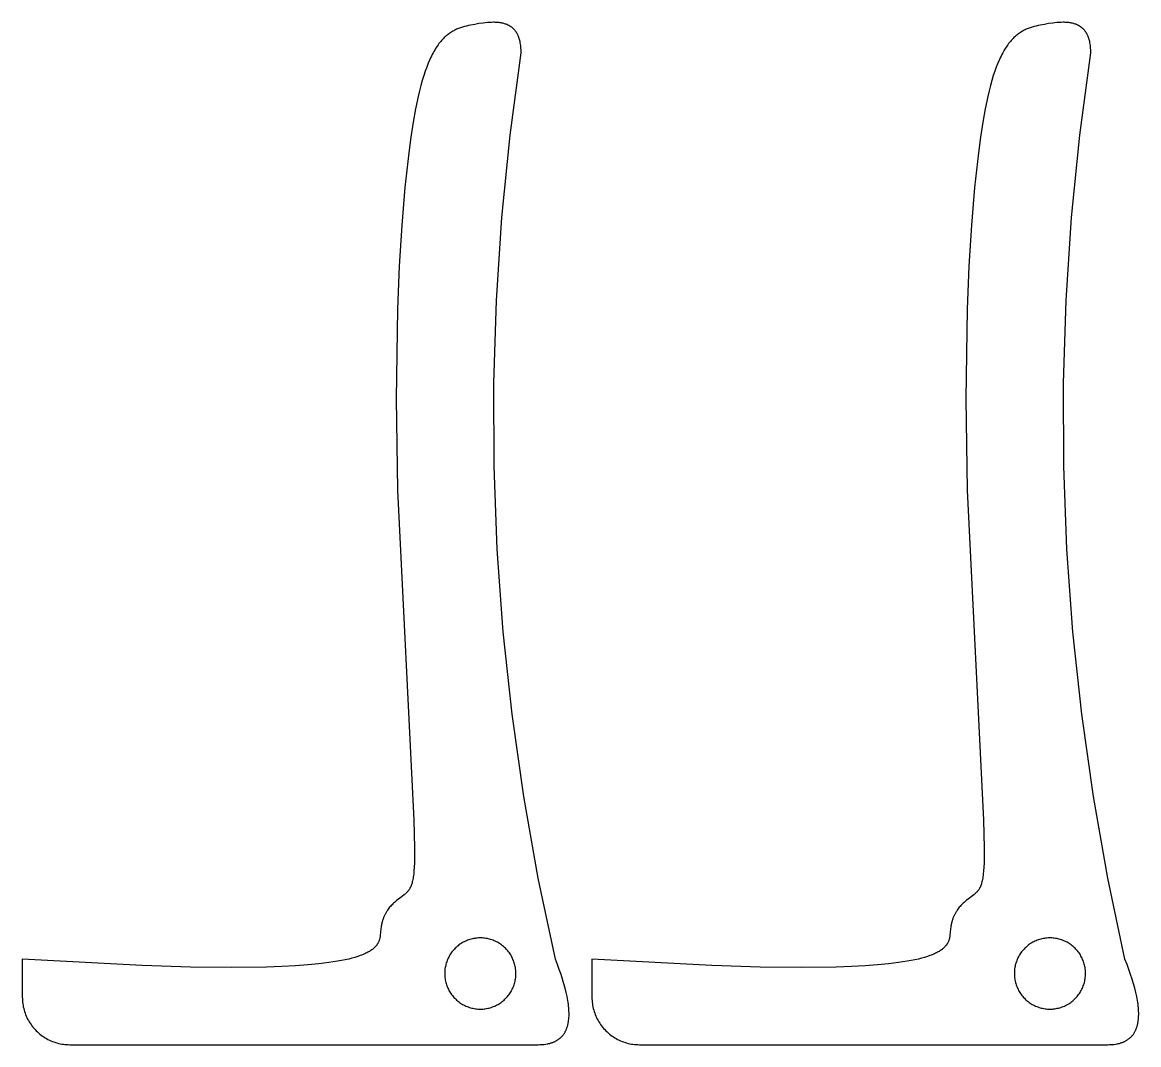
# Model space of a CAD drawing. Header units: millimetres. Extents: x -103 to 223, y -22 to 242.
# Drawn here: x 73.94 to 120.97, y 183.68 to 226.76 of the extents above; entities that cross this region are included whole.
import ezdxf

# ---------------------------------------------------------------- set-up
doc = ezdxf.new("R2010")
doc.units = ezdxf.units.MM
doc.layers.add('Capa 01', color=1, linetype='Continuous', true_color=0xff0000)

msp = doc.modelspace()

# ---------------------------------------------------------------- linework, layer by layer
at = {"layer": 'Capa 01'}
for p, q in [((93.18, 226.708), (93.004, 226.679)), ((93.357, 226.733), (93.18, 226.708)), ((93.444, 226.744), (93.357, 226.733)), ((93.532, 226.752), (93.444, 226.744)), ((93.618, 226.759), (93.532, 226.752)), ((93.704, 226.763), (93.618, 226.759)), ((93.789, 226.764), (93.704, 226.763)), ((93.83, 226.764), (93.789, 226.764)), ((93.872, 226.763), (93.83, 226.764)), ((93.913, 226.761), (93.872, 226.763)), ((93.953, 226.758), (93.913, 226.761)), ((93.994, 226.755), (93.953, 226.758)), ((94.033, 226.75), (93.994, 226.755)), ((94.072, 226.745), (94.033, 226.75)), ((94.111, 226.739), (94.072, 226.745)), ((94.149, 226.732), (94.111, 226.739)), ((94.187, 226.723), (94.149, 226.732)), ((94.224, 226.714), (94.187, 226.723)), ((94.26, 226.704), (94.224, 226.714)), ((117.18, 226.708), (117.004, 226.679)), ((117.357, 226.733), (117.18, 226.708)), ((117.444, 226.744), (117.357, 226.733)), ((117.532, 226.752), (117.444, 226.744)), ((117.618, 226.759), (117.532, 226.752)), ((117.704, 226.763), (117.618, 226.759)), ((117.789, 226.764), (117.704, 226.763)), ((117.83, 226.764), (117.789, 226.764)), ((117.872, 226.763), (117.83, 226.764)), ((117.913, 226.761), (117.872, 226.763)), ((117.953, 226.758), (117.913, 226.761)), ((117.994, 226.755), (117.953, 226.758)), ((118.033, 226.75), (117.994, 226.755)), ((118.072, 226.745), (118.033, 226.75)), ((118.111, 226.739), (118.072, 226.745)), ((118.149, 226.732), (118.111, 226.739)), ((118.187, 226.723), (118.149, 226.732)), ((118.224, 226.714), (118.187, 226.723)), ((118.26, 226.704), (118.224, 226.714)), ((91.875, 226.253), (91.836, 226.222)), ((91.914, 226.282), (91.875, 226.253)), ((91.954, 226.31), (91.914, 226.282)), ((91.993, 226.337), (91.954, 226.31)), ((92.033, 226.362), (91.993, 226.337)), ((92.074, 226.386), (92.033, 226.362)), ((92.114, 226.408), (92.074, 226.386)), ((92.155, 226.43), (92.114, 226.408)), ((92.196, 226.45), (92.155, 226.43)), ((92.237, 226.469), (92.196, 226.45)), ((92.278, 226.487), (92.237, 226.469)), ((92.319, 226.504), (92.278, 226.487)), ((92.361, 226.52), (92.319, 226.504)), ((92.403, 226.535), (92.361, 226.52)), ((92.444, 226.549), (92.403, 226.535)), ((92.487, 226.562), (92.444, 226.549)), ((92.571, 226.587), (92.487, 226.562)), ((92.657, 226.609), (92.571, 226.587)), ((92.743, 226.628), (92.657, 226.609)), ((92.829, 226.646), (92.743, 226.628)), ((93.004, 226.679), (92.829, 226.646)), ((94.296, 226.692), (94.26, 226.704)), ((94.314, 226.686), (94.296, 226.692)), ((94.331, 226.68), (94.314, 226.686)), ((94.349, 226.673), (94.331, 226.68)), ((94.366, 226.666), (94.349, 226.673)), ((94.383, 226.659), (94.366, 226.666)), ((94.4, 226.651), (94.383, 226.659)), ((94.416, 226.643), (94.4, 226.651)), ((94.433, 226.635), (94.416, 226.643)), ((94.449, 226.626), (94.433, 226.635)), ((94.465, 226.617), (94.449, 226.626)), ((94.481, 226.608), (94.465, 226.617)), ((94.496, 226.598), (94.481, 226.608)), ((94.512, 226.588), (94.496, 226.598)), ((94.527, 226.578), (94.512, 226.588)), ((94.542, 226.568), (94.527, 226.578)), ((94.557, 226.557), (94.542, 226.568)), ((94.571, 226.545), (94.557, 226.557)), ((94.586, 226.534), (94.571, 226.545)), ((94.6, 226.522), (94.586, 226.534)), ((94.614, 226.509), (94.6, 226.522)), ((94.627, 226.497), (94.614, 226.509)), ((94.641, 226.483), (94.627, 226.497)), ((94.654, 226.47), (94.641, 226.483)), ((94.667, 226.456), (94.654, 226.47)), ((94.68, 226.442), (94.667, 226.456)), ((94.692, 226.427), (94.68, 226.442)), ((94.704, 226.412), (94.692, 226.427)), ((94.716, 226.397), (94.704, 226.412)), ((94.728, 226.381), (94.716, 226.397)), ((94.74, 226.365), (94.728, 226.381)), ((94.751, 226.348), (94.74, 226.365)), ((94.762, 226.331), (94.751, 226.348)), ((94.773, 226.314), (94.762, 226.331)), ((94.783, 226.296), (94.773, 226.314)), ((94.793, 226.277), (94.783, 226.296)), ((94.803, 226.259), (94.793, 226.277)), ((94.813, 226.24), (94.803, 226.259)), ((94.822, 226.22), (94.813, 226.24)), ((115.875, 226.253), (115.836, 226.222)), ((115.914, 226.282), (115.875, 226.253)), ((115.954, 226.31), (115.914, 226.282)), ((115.993, 226.337), (115.954, 226.31)), ((116.033, 226.362), (115.993, 226.337)), ((116.074, 226.386), (116.033, 226.362)), ((116.114, 226.408), (116.074, 226.386)), ((116.155, 226.43), (116.114, 226.408)), ((116.196, 226.45), (116.155, 226.43)), ((116.237, 226.469), (116.196, 226.45)), ((116.278, 226.487), (116.237, 226.469)), ((116.319, 226.504), (116.278, 226.487)), ((116.361, 226.52), (116.319, 226.504)), ((116.403, 226.535), (116.361, 226.52)), ((116.444, 226.549), (116.403, 226.535)), ((116.487, 226.562), (116.444, 226.549)), ((116.571, 226.587), (116.487, 226.562)), ((116.657, 226.609), (116.571, 226.587)), ((116.743, 226.628), (116.657, 226.609)), ((116.829, 226.646), (116.743, 226.628)), ((117.004, 226.679), (116.829, 226.646)), ((118.296, 226.692), (118.26, 226.704)), ((118.314, 226.686), (118.296, 226.692)), ((118.331, 226.68), (118.314, 226.686)), ((118.349, 226.673), (118.331, 226.68)), ((118.366, 226.666), (118.349, 226.673)), ((118.383, 226.659), (118.366, 226.666)), ((118.4, 226.651), (118.383, 226.659)), ((118.416, 226.643), (118.4, 226.651)), ((118.433, 226.635), (118.416, 226.643)), ((118.449, 226.626), (118.433, 226.635)), ((118.465, 226.617), (118.449, 226.626)), ((118.481, 226.608), (118.465, 226.617)), ((118.496, 226.598), (118.481, 226.608)), ((118.512, 226.588), (118.496, 226.598)), ((118.527, 226.578), (118.512, 226.588)), ((118.542, 226.568), (118.527, 226.578)), ((118.557, 226.557), (118.542, 226.568)), ((118.571, 226.545), (118.557, 226.557)), ((118.586, 226.534), (118.571, 226.545)), ((118.6, 226.522), (118.586, 226.534)), ((118.614, 226.509), (118.6, 226.522)), ((118.627, 226.497), (118.614, 226.509)), ((118.641, 226.483), (118.627, 226.497)), ((118.654, 226.47), (118.641, 226.483)), ((118.667, 226.456), (118.654, 226.47)), ((118.68, 226.442), (118.667, 226.456)), ((118.692, 226.427), (118.68, 226.442)), ((118.704, 226.412), (118.692, 226.427)), ((118.716, 226.397), (118.704, 226.412)), ((118.728, 226.381), (118.716, 226.397)), ((118.74, 226.365), (118.728, 226.381)), ((118.751, 226.348), (118.74, 226.365)), ((118.762, 226.331), (118.751, 226.348)), ((118.773, 226.314), (118.762, 226.331)), ((118.783, 226.296), (118.773, 226.314)), ((118.793, 226.277), (118.783, 226.296)), ((118.803, 226.259), (118.793, 226.277)), ((118.813, 226.24), (118.803, 226.259)), ((118.822, 226.22), (118.813, 226.24)), ((91.422, 225.765), (91.385, 225.711)), ((91.458, 225.816), (91.422, 225.765)), ((91.494, 225.865), (91.458, 225.816)), ((91.531, 225.912), (91.494, 225.865)), ((91.568, 225.958), (91.531, 225.912)), ((91.606, 226.001), (91.568, 225.958)), ((91.644, 226.042), (91.606, 226.001)), ((91.681, 226.082), (91.644, 226.042)), ((91.72, 226.119), (91.681, 226.082)), ((91.758, 226.155), (91.72, 226.119)), ((91.797, 226.189), (91.758, 226.155)), ((91.836, 226.222), (91.797, 226.189)), ((94.831, 226.2), (94.822, 226.22)), ((94.84, 226.179), (94.831, 226.2)), ((94.848, 226.158), (94.84, 226.179)), ((94.857, 226.137), (94.848, 226.158)), ((94.864, 226.115), (94.857, 226.137)), ((94.872, 226.093), (94.864, 226.115)), ((94.879, 226.07), (94.872, 226.093)), ((94.886, 226.047), (94.879, 226.07)), ((94.899, 225.999), (94.886, 226.047)), ((94.911, 225.949), (94.899, 225.999)), ((94.921, 225.897), (94.911, 225.949)), ((94.931, 225.843), (94.921, 225.897)), ((94.938, 225.788), (94.931, 225.843)), ((94.945, 225.73), (94.938, 225.788)), ((115.422, 225.765), (115.385, 225.711)), ((115.458, 225.816), (115.422, 225.765)), ((115.494, 225.865), (115.458, 225.816)), ((115.531, 225.912), (115.494, 225.865)), ((115.568, 225.958), (115.531, 225.912)), ((115.606, 226.001), (115.568, 225.958)), ((115.644, 226.042), (115.606, 226.001)), ((115.681, 226.082), (115.644, 226.042)), ((115.72, 226.119), (115.681, 226.082)), ((115.758, 226.155), (115.72, 226.119)), ((115.797, 226.189), (115.758, 226.155)), ((115.836, 226.222), (115.797, 226.189)), ((118.831, 226.2), (118.822, 226.22)), ((118.84, 226.179), (118.831, 226.2)), ((118.848, 226.158), (118.84, 226.179)), ((118.857, 226.137), (118.848, 226.158)), ((118.864, 226.115), (118.857, 226.137)), ((118.872, 226.093), (118.864, 226.115)), ((118.879, 226.07), (118.872, 226.093)), ((118.886, 226.047), (118.879, 226.07)), ((118.899, 225.999), (118.886, 226.047)), ((118.911, 225.949), (118.899, 225.999)), ((118.921, 225.897), (118.911, 225.949)), ((118.931, 225.843), (118.921, 225.897)), ((118.938, 225.788), (118.931, 225.843)), ((118.945, 225.73), (118.938, 225.788)), ((91.175, 225.341), (91.141, 225.271)), ((91.21, 225.409), (91.175, 225.341)), ((91.244, 225.474), (91.21, 225.409)), ((91.279, 225.537), (91.244, 225.474)), ((91.314, 225.597), (91.279, 225.537)), ((91.35, 225.655), (91.314, 225.597)), ((91.385, 225.711), (91.35, 225.655)), ((94.491, 222.013), (94.956, 225.477)), ((94.95, 225.67), (94.945, 225.73)), ((94.954, 225.608), (94.95, 225.67)), ((94.956, 225.543), (94.954, 225.608)), ((94.956, 225.477), (94.956, 225.543)), ((115.175, 225.341), (115.141, 225.271)), ((115.21, 225.409), (115.175, 225.341)), ((115.244, 225.474), (115.21, 225.409)), ((115.279, 225.537), (115.244, 225.474)), ((115.314, 225.597), (115.279, 225.537)), ((115.35, 225.655), (115.314, 225.597)), ((115.385, 225.711), (115.35, 225.655)), ((118.491, 222.013), (118.956, 225.477)), ((118.95, 225.67), (118.945, 225.73)), ((118.954, 225.608), (118.95, 225.67)), ((118.956, 225.543), (118.954, 225.608)), ((118.956, 225.477), (118.956, 225.543)), ((90.976, 224.881), (90.912, 224.705)), ((91.041, 225.045), (90.976, 224.881)), ((91.108, 225.199), (91.041, 225.045)), ((91.141, 225.271), (91.108, 225.199)), ((114.976, 224.881), (114.912, 224.705)), ((115.041, 225.045), (114.976, 224.881)), ((115.108, 225.199), (115.041, 225.045)), ((115.141, 225.271), (115.108, 225.199)), ((90.85, 224.517), (90.789, 224.318)), ((90.912, 224.705), (90.85, 224.517)), ((114.85, 224.517), (114.789, 224.318)), ((114.912, 224.705), (114.85, 224.517)), ((90.73, 224.105), (90.672, 223.88)), ((90.789, 224.318), (90.73, 224.105)), ((114.73, 224.105), (114.672, 223.88)), ((114.789, 224.318), (114.73, 224.105)), ((90.615, 223.641), (90.506, 223.122)), ((90.672, 223.88), (90.615, 223.641)), ((114.615, 223.641), (114.506, 223.122)), ((114.672, 223.88), (114.615, 223.641)), ((90.506, 223.122), (90.404, 222.551)), ((114.506, 223.122), (114.404, 222.551)), ((90.404, 222.551), (90.308, 221.931)), ((114.404, 222.551), (114.308, 221.931)), ((94.144, 218.535), (94.491, 222.013)), ((118.144, 218.535), (118.491, 222.013)), ((90.308, 221.931), (90.219, 221.265)), ((114.308, 221.931), (114.219, 221.265)), ((90.219, 221.265), (90.06, 219.809)), ((114.219, 221.265), (114.06, 219.809)), ((90.06, 219.809), (89.928, 218.209)), ((114.06, 219.809), (113.928, 218.209)), ((93.916, 215.047), (94.144, 218.535)), ((117.916, 215.047), (118.144, 218.535)), ((89.928, 218.209), (89.823, 216.492)), ((113.928, 218.209), (113.823, 216.492)), ((89.823, 216.492), (89.748, 214.682)), ((113.823, 216.492), (113.748, 214.682)), ((93.808, 211.553), (93.916, 215.047)), ((117.808, 211.553), (117.916, 215.047)), ((89.748, 214.682), (89.686, 210.894)), ((113.748, 214.682), (113.686, 210.894)), ((93.82, 208.058), (93.808, 211.553)), ((117.82, 208.058), (117.808, 211.553)), ((89.686, 210.894), (89.742, 207.048)), ((113.686, 210.894), (113.742, 207.048)), ((93.952, 204.565), (93.82, 208.058)), ((117.952, 204.565), (117.82, 208.058)), ((89.742, 207.048), (90.43, 193.147)), ((113.742, 207.048), (114.43, 193.147)), ((94.203, 201.079), (93.952, 204.565)), ((118.203, 201.079), (117.952, 204.565)), ((94.574, 197.604), (94.203, 201.079)), ((118.574, 197.604), (118.203, 201.079)), ((95.064, 194.143), (94.574, 197.604)), ((119.064, 194.143), (118.574, 197.604)), ((95.672, 190.701), (95.064, 194.143)), ((119.672, 190.701), (119.064, 194.143)), ((90.43, 193.147), (90.463, 191.968)), ((114.43, 193.147), (114.463, 191.968)), ((90.463, 191.968), (90.463, 191.526)), ((114.463, 191.968), (114.463, 191.526)), ((90.463, 191.526), (90.458, 191.336)), ((114.463, 191.526), (114.458, 191.336)), ((90.441, 191.01), (90.428, 190.871)), ((90.451, 191.164), (90.441, 191.01)), ((90.458, 191.336), (90.451, 191.164)), ((114.441, 191.01), (114.428, 190.871)), ((114.451, 191.164), (114.441, 191.01)), ((114.458, 191.336), (114.451, 191.164)), ((90.359, 190.492), (90.346, 190.449)), ((90.371, 190.537), (90.359, 190.492)), ((90.382, 190.585), (90.371, 190.537)), ((90.393, 190.636), (90.382, 190.585)), ((90.403, 190.69), (90.393, 190.636)), ((90.412, 190.747), (90.403, 190.69)), ((90.42, 190.807), (90.412, 190.747)), ((90.428, 190.871), (90.42, 190.807)), ((96.398, 187.282), (95.672, 190.701)), ((114.359, 190.492), (114.346, 190.449)), ((114.371, 190.537), (114.359, 190.492)), ((114.382, 190.585), (114.371, 190.537)), ((114.393, 190.636), (114.382, 190.585)), ((114.403, 190.69), (114.393, 190.636)), ((114.412, 190.747), (114.403, 190.69)), ((114.42, 190.807), (114.412, 190.747)), ((114.428, 190.871), (114.42, 190.807)), ((120.398, 187.282), (119.672, 190.701)), ((90.081, 190.04), (90.056, 190.018)), ((90.106, 190.062), (90.081, 190.04)), ((90.129, 190.085), (90.106, 190.062)), ((90.152, 190.108), (90.129, 190.085)), ((90.163, 190.12), (90.152, 190.108)), ((90.174, 190.132), (90.163, 190.12)), ((90.184, 190.144), (90.174, 190.132)), ((90.195, 190.157), (90.184, 190.144)), ((90.205, 190.17), (90.195, 190.157)), ((90.215, 190.183), (90.205, 190.17)), ((90.225, 190.197), (90.215, 190.183)), ((90.234, 190.21), (90.225, 190.197)), ((90.244, 190.225), (90.234, 190.21)), ((90.253, 190.239), (90.244, 190.225)), ((90.262, 190.254), (90.253, 190.239)), ((90.27, 190.27), (90.262, 190.254)), ((90.279, 190.285), (90.27, 190.27)), ((90.287, 190.301), (90.279, 190.285)), ((90.295, 190.318), (90.287, 190.301)), ((90.303, 190.335), (90.295, 190.318)), ((90.311, 190.353), (90.303, 190.335)), ((90.318, 190.371), (90.311, 190.353)), ((90.326, 190.39), (90.318, 190.371)), ((90.333, 190.409), (90.326, 190.39)), ((90.34, 190.429), (90.333, 190.409)), ((90.346, 190.449), (90.34, 190.429)), ((114.081, 190.04), (114.056, 190.018)), ((114.106, 190.062), (114.081, 190.04)), ((114.129, 190.085), (114.106, 190.062)), ((114.152, 190.108), (114.129, 190.085)), ((114.163, 190.12), (114.152, 190.108)), ((114.174, 190.132), (114.163, 190.12)), ((114.184, 190.144), (114.174, 190.132)), ((114.195, 190.157), (114.184, 190.144)), ((114.205, 190.17), (114.195, 190.157)), ((114.215, 190.183), (114.205, 190.17)), ((114.225, 190.197), (114.215, 190.183)), ((114.234, 190.21), (114.225, 190.197)), ((114.244, 190.225), (114.234, 190.21)), ((114.253, 190.239), (114.244, 190.225)), ((114.262, 190.254), (114.253, 190.239)), ((114.27, 190.27), (114.262, 190.254)), ((114.279, 190.285), (114.27, 190.27)), ((114.287, 190.301), (114.279, 190.285)), ((114.295, 190.318), (114.287, 190.301)), ((114.303, 190.335), (114.295, 190.318)), ((114.311, 190.353), (114.303, 190.335)), ((114.318, 190.371), (114.311, 190.353)), ((114.326, 190.39), (114.318, 190.371)), ((114.333, 190.409), (114.326, 190.39)), ((114.34, 190.429), (114.333, 190.409)), ((114.346, 190.449), (114.34, 190.429)), ((89.516, 189.578), (89.483, 189.542)), ((89.55, 189.611), (89.516, 189.578)), ((89.585, 189.644), (89.55, 189.611)), ((89.619, 189.675), (89.585, 189.644)), ((89.653, 189.705), (89.619, 189.675)), ((89.722, 189.762), (89.653, 189.705)), ((89.789, 189.814), (89.722, 189.762)), ((89.975, 189.953), (89.789, 189.814)), ((90.03, 189.997), (89.975, 189.953)), ((90.056, 190.018), (90.03, 189.997)), ((113.516, 189.578), (113.483, 189.542)), ((113.55, 189.611), (113.516, 189.578)), ((113.585, 189.644), (113.55, 189.611)), ((113.619, 189.675), (113.585, 189.644)), ((113.653, 189.705), (113.619, 189.675)), ((113.722, 189.762), (113.653, 189.705)), ((113.789, 189.814), (113.722, 189.762)), ((113.975, 189.953), (113.789, 189.814)), ((114.03, 189.997), (113.975, 189.953)), ((114.056, 190.018), (114.03, 189.997)), ((89.185, 189.091), (89.173, 189.063)), ((89.198, 189.118), (89.185, 189.091)), ((89.21, 189.145), (89.198, 189.118)), ((89.223, 189.171), (89.21, 189.145)), ((89.236, 189.197), (89.223, 189.171)), ((89.25, 189.222), (89.236, 189.197)), ((89.264, 189.247), (89.25, 189.222)), ((89.278, 189.271), (89.264, 189.247)), ((89.293, 189.295), (89.278, 189.271)), ((89.322, 189.341), (89.293, 189.295)), ((89.353, 189.385), (89.322, 189.341)), ((89.384, 189.427), (89.353, 189.385)), ((89.416, 189.467), (89.384, 189.427)), ((89.449, 189.505), (89.416, 189.467)), ((89.483, 189.542), (89.449, 189.505)), ((113.185, 189.091), (113.173, 189.063)), ((113.198, 189.118), (113.185, 189.091)), ((113.21, 189.145), (113.198, 189.118)), ((113.223, 189.171), (113.21, 189.145)), ((113.236, 189.197), (113.223, 189.171)), ((113.25, 189.222), (113.236, 189.197)), ((113.264, 189.247), (113.25, 189.222)), ((113.278, 189.271), (113.264, 189.247)), ((113.293, 189.295), (113.278, 189.271)), ((113.322, 189.341), (113.293, 189.295)), ((113.353, 189.385), (113.322, 189.341)), ((113.384, 189.427), (113.353, 189.385)), ((113.416, 189.467), (113.384, 189.427)), ((113.449, 189.505), (113.416, 189.467)), ((113.483, 189.542), (113.449, 189.505)), ((89.058, 188.642), (89.047, 188.567)), ((89.064, 188.678), (89.058, 188.642)), ((89.07, 188.714), (89.064, 188.678)), ((89.077, 188.749), (89.07, 188.714)), ((89.085, 188.783), (89.077, 188.749)), ((89.093, 188.817), (89.085, 188.783)), ((89.101, 188.85), (89.093, 188.817)), ((89.11, 188.882), (89.101, 188.85)), ((89.12, 188.914), (89.11, 188.882)), ((89.13, 188.945), (89.12, 188.914)), ((89.14, 188.975), (89.13, 188.945)), ((89.151, 189.005), (89.14, 188.975)), ((89.162, 189.034), (89.151, 189.005)), ((89.173, 189.063), (89.162, 189.034)), ((113.058, 188.642), (113.047, 188.567)), ((113.064, 188.678), (113.058, 188.642)), ((113.07, 188.714), (113.064, 188.678)), ((113.077, 188.749), (113.07, 188.714)), ((113.085, 188.783), (113.077, 188.749)), ((113.093, 188.817), (113.085, 188.783)), ((113.101, 188.85), (113.093, 188.817)), ((113.11, 188.882), (113.101, 188.85)), ((113.12, 188.914), (113.11, 188.882)), ((113.13, 188.945), (113.12, 188.914)), ((113.14, 188.975), (113.13, 188.945)), ((113.151, 189.005), (113.14, 188.975)), ((113.162, 189.034), (113.151, 189.005)), ((113.173, 189.063), (113.162, 189.034)), ((88.999, 188.153), (88.993, 188.131)), ((89.004, 188.175), (88.999, 188.153)), ((89.008, 188.196), (89.004, 188.175)), ((89.012, 188.218), (89.008, 188.196)), ((89.016, 188.24), (89.012, 188.218)), ((89.022, 188.282), (89.016, 188.24)), ((89.047, 188.567), (89.022, 188.282)), ((92.9, 188.14), (92.85, 188.128)), ((92.951, 188.151), (92.9, 188.14)), ((93.002, 188.16), (92.951, 188.151)), ((93.054, 188.167), (93.002, 188.16)), ((93.106, 188.173), (93.054, 188.167)), ((93.158, 188.176), (93.106, 188.173)), ((93.21, 188.178), (93.158, 188.176)), ((93.262, 188.178), (93.21, 188.178)), ((93.314, 188.176), (93.262, 188.178)), ((93.366, 188.173), (93.314, 188.176)), ((93.418, 188.167), (93.366, 188.173)), ((93.469, 188.16), (93.418, 188.167)), ((93.52, 188.151), (93.469, 188.16)), ((93.571, 188.14), (93.52, 188.151)), ((93.622, 188.128), (93.571, 188.14)), ((112.999, 188.153), (112.993, 188.131)), ((113.004, 188.175), (112.999, 188.153)), ((113.008, 188.196), (113.004, 188.175)), ((113.012, 188.218), (113.008, 188.196)), ((113.016, 188.24), (113.012, 188.218)), ((113.022, 188.282), (113.016, 188.24)), ((113.047, 188.567), (113.022, 188.282)), ((116.9, 188.14), (116.85, 188.128)), ((116.951, 188.151), (116.9, 188.14)), ((117.002, 188.16), (116.951, 188.151)), ((117.054, 188.167), (117.002, 188.16)), ((117.106, 188.173), (117.054, 188.167)), ((117.158, 188.176), (117.106, 188.173)), ((117.21, 188.178), (117.158, 188.176)), ((117.262, 188.178), (117.21, 188.178)), ((117.314, 188.176), (117.262, 188.178)), ((117.366, 188.173), (117.314, 188.176)), ((117.418, 188.167), (117.366, 188.173)), ((117.469, 188.16), (117.418, 188.167)), ((117.52, 188.151), (117.469, 188.16)), ((117.571, 188.14), (117.52, 188.151)), ((117.622, 188.128), (117.571, 188.14)), ((88.66, 187.674), (88.629, 187.653)), ((88.688, 187.695), (88.66, 187.674)), ((88.715, 187.716), (88.688, 187.695)), ((88.741, 187.738), (88.715, 187.716)), ((88.765, 187.759), (88.741, 187.738)), ((88.787, 187.781), (88.765, 187.759)), ((88.808, 187.802), (88.787, 187.781)), ((88.828, 187.824), (88.808, 187.802)), ((88.847, 187.846), (88.828, 187.824)), ((88.856, 187.857), (88.847, 187.846)), ((88.864, 187.868), (88.856, 187.857)), ((88.873, 187.879), (88.864, 187.868)), ((88.88, 187.89), (88.873, 187.879)), ((88.888, 187.9), (88.88, 187.89)), ((88.896, 187.911), (88.888, 187.9)), ((88.903, 187.922), (88.896, 187.911)), ((88.909, 187.933), (88.903, 187.922)), ((88.916, 187.944), (88.909, 187.933)), ((88.922, 187.955), (88.916, 187.944)), ((88.934, 187.977), (88.922, 187.955)), ((88.945, 187.999), (88.934, 187.977)), ((88.955, 188.021), (88.945, 187.999)), ((88.964, 188.043), (88.955, 188.021)), ((88.973, 188.065), (88.964, 188.043)), ((88.98, 188.087), (88.973, 188.065)), ((88.987, 188.109), (88.98, 188.087)), ((88.993, 188.131), (88.987, 188.109)), ((92.108, 187.668), (92.075, 187.628)), ((92.143, 187.706), (92.108, 187.668)), ((92.18, 187.744), (92.143, 187.706)), ((92.217, 187.78), (92.18, 187.744)), ((92.256, 187.814), (92.217, 187.78)), ((92.296, 187.848), (92.256, 187.814)), ((92.337, 187.88), (92.296, 187.848)), ((92.38, 187.91), (92.337, 187.88)), ((92.423, 187.939), (92.38, 187.91)), ((92.467, 187.966), (92.423, 187.939)), ((92.512, 187.992), (92.467, 187.966)), ((92.558, 188.017), (92.512, 187.992)), ((92.605, 188.039), (92.558, 188.017)), ((92.653, 188.06), (92.605, 188.039)), ((92.701, 188.08), (92.653, 188.06)), ((92.75, 188.098), (92.701, 188.08)), ((92.8, 188.114), (92.75, 188.098)), ((92.85, 188.128), (92.8, 188.114)), ((93.672, 188.114), (93.622, 188.128)), ((93.722, 188.098), (93.672, 188.114)), ((93.771, 188.08), (93.722, 188.098)), ((93.819, 188.06), (93.771, 188.08)), ((93.866, 188.039), (93.819, 188.06)), ((93.913, 188.017), (93.866, 188.039)), ((93.959, 187.992), (93.913, 188.017)), ((94.004, 187.966), (93.959, 187.992)), ((94.049, 187.939), (94.004, 187.966)), ((94.092, 187.91), (94.049, 187.939)), ((94.134, 187.88), (94.092, 187.91)), ((94.175, 187.848), (94.134, 187.88)), ((94.215, 187.814), (94.175, 187.848)), ((94.254, 187.78), (94.215, 187.814)), ((94.292, 187.744), (94.254, 187.78)), ((94.328, 187.706), (94.292, 187.744)), ((94.363, 187.668), (94.328, 187.706)), ((94.397, 187.628), (94.363, 187.668)), ((112.66, 187.674), (112.629, 187.653)), ((112.688, 187.695), (112.66, 187.674)), ((112.715, 187.716), (112.688, 187.695)), ((112.741, 187.738), (112.715, 187.716)), ((112.765, 187.759), (112.741, 187.738)), ((112.787, 187.781), (112.765, 187.759)), ((112.808, 187.802), (112.787, 187.781)), ((112.828, 187.824), (112.808, 187.802)), ((112.847, 187.846), (112.828, 187.824)), ((112.856, 187.857), (112.847, 187.846)), ((112.864, 187.868), (112.856, 187.857)), ((112.873, 187.879), (112.864, 187.868)), ((112.88, 187.89), (112.873, 187.879)), ((112.888, 187.9), (112.88, 187.89)), ((112.896, 187.911), (112.888, 187.9)), ((112.903, 187.922), (112.896, 187.911)), ((112.909, 187.933), (112.903, 187.922)), ((112.916, 187.944), (112.909, 187.933)), ((112.922, 187.955), (112.916, 187.944)), ((112.934, 187.977), (112.922, 187.955)), ((112.945, 187.999), (112.934, 187.977)), ((112.955, 188.021), (112.945, 187.999)), ((112.964, 188.043), (112.955, 188.021)), ((112.973, 188.065), (112.964, 188.043)), ((112.98, 188.087), (112.973, 188.065)), ((112.987, 188.109), (112.98, 188.087)), ((112.993, 188.131), (112.987, 188.109)), ((116.108, 187.668), (116.075, 187.628)), ((116.143, 187.706), (116.108, 187.668)), ((116.18, 187.744), (116.143, 187.706)), ((116.217, 187.78), (116.18, 187.744)), ((116.256, 187.814), (116.217, 187.78)), ((116.296, 187.848), (116.256, 187.814)), ((116.337, 187.88), (116.296, 187.848)), ((116.38, 187.91), (116.337, 187.88)), ((116.423, 187.939), (116.38, 187.91)), ((116.467, 187.966), (116.423, 187.939)), ((116.512, 187.992), (116.467, 187.966)), ((116.558, 188.017), (116.512, 187.992)), ((116.605, 188.039), (116.558, 188.017)), ((116.653, 188.06), (116.605, 188.039)), ((116.701, 188.08), (116.653, 188.06)), ((116.75, 188.098), (116.701, 188.08)), ((116.8, 188.114), (116.75, 188.098)), ((116.85, 188.128), (116.8, 188.114)), ((117.672, 188.114), (117.622, 188.128)), ((117.722, 188.098), (117.672, 188.114)), ((117.771, 188.08), (117.722, 188.098)), ((117.819, 188.06), (117.771, 188.08)), ((117.866, 188.039), (117.819, 188.06)), ((117.913, 188.017), (117.866, 188.039)), ((117.959, 187.992), (117.913, 188.017)), ((118.004, 187.966), (117.959, 187.992)), ((118.049, 187.939), (118.004, 187.966)), ((118.092, 187.91), (118.049, 187.939)), ((118.134, 187.88), (118.092, 187.91)), ((118.175, 187.848), (118.134, 187.88)), ((118.215, 187.814), (118.175, 187.848)), ((118.254, 187.78), (118.215, 187.814)), ((118.292, 187.744), (118.254, 187.78)), ((118.328, 187.706), (118.292, 187.744)), ((118.363, 187.668), (118.328, 187.706)), ((118.397, 187.628), (118.363, 187.668)), ((78.995, 187.012), (73.94, 187.282)), ((73.94, 187.282), (73.94, 185.678)), ((87.389, 187.223), (87.221, 187.193)), ((87.545, 187.256), (87.389, 187.223)), ((87.691, 187.289), (87.545, 187.256)), ((87.828, 187.323), (87.691, 187.289)), ((87.954, 187.359), (87.828, 187.323)), ((88.071, 187.395), (87.954, 187.359)), ((88.179, 187.433), (88.071, 187.395)), ((88.23, 187.452), (88.179, 187.433)), ((88.279, 187.471), (88.23, 187.452)), ((88.325, 187.491), (88.279, 187.471)), ((88.37, 187.51), (88.325, 187.491)), ((88.412, 187.53), (88.37, 187.51)), ((88.453, 187.55), (88.412, 187.53)), ((88.492, 187.571), (88.453, 187.55)), ((88.529, 187.591), (88.492, 187.571)), ((88.564, 187.612), (88.529, 187.591)), ((88.598, 187.632), (88.564, 187.612)), ((88.629, 187.653), (88.598, 187.632)), ((91.839, 187.225), (91.821, 187.176)), ((91.859, 187.273), (91.839, 187.225)), ((91.88, 187.321), (91.859, 187.273)), ((91.903, 187.367), (91.88, 187.321)), ((91.928, 187.413), (91.903, 187.367)), ((91.954, 187.458), (91.928, 187.413)), ((91.982, 187.502), (91.954, 187.458)), ((92.012, 187.545), (91.982, 187.502)), ((92.042, 187.587), (92.012, 187.545)), ((92.075, 187.628), (92.042, 187.587)), ((94.429, 187.587), (94.397, 187.628)), ((94.46, 187.545), (94.429, 187.587)), ((94.489, 187.502), (94.46, 187.545)), ((94.517, 187.458), (94.489, 187.502)), ((94.543, 187.413), (94.517, 187.458)), ((94.568, 187.367), (94.543, 187.413)), ((94.591, 187.321), (94.568, 187.367)), ((94.613, 187.273), (94.591, 187.321)), ((94.633, 187.225), (94.613, 187.273)), ((94.651, 187.176), (94.633, 187.225)), ((96.484, 187.06), (96.398, 187.282)), ((102.995, 187.012), (97.94, 187.282)), ((97.94, 187.282), (97.94, 185.678)), ((111.389, 187.223), (111.221, 187.193)), ((111.545, 187.256), (111.389, 187.223)), ((111.691, 187.289), (111.545, 187.256)), ((111.828, 187.323), (111.691, 187.289)), ((111.954, 187.359), (111.828, 187.323)), ((112.071, 187.395), (111.954, 187.359)), ((112.179, 187.433), (112.071, 187.395)), ((112.23, 187.452), (112.179, 187.433)), ((112.279, 187.471), (112.23, 187.452)), ((112.325, 187.491), (112.279, 187.471)), ((112.37, 187.51), (112.325, 187.491)), ((112.412, 187.53), (112.37, 187.51)), ((112.453, 187.55), (112.412, 187.53)), ((112.492, 187.571), (112.453, 187.55)), ((112.529, 187.591), (112.492, 187.571)), ((112.564, 187.612), (112.529, 187.591)), ((112.598, 187.632), (112.564, 187.612)), ((112.629, 187.653), (112.598, 187.632)), ((115.839, 187.225), (115.821, 187.176)), ((115.859, 187.273), (115.839, 187.225)), ((115.88, 187.321), (115.859, 187.273)), ((115.903, 187.367), (115.88, 187.321)), ((115.928, 187.413), (115.903, 187.367)), ((115.954, 187.458), (115.928, 187.413)), ((115.982, 187.502), (115.954, 187.458)), ((116.012, 187.545), (115.982, 187.502)), ((116.042, 187.587), (116.012, 187.545)), ((116.075, 187.628), (116.042, 187.587)), ((118.429, 187.587), (118.397, 187.628)), ((118.46, 187.545), (118.429, 187.587)), ((118.489, 187.502), (118.46, 187.545)), ((118.517, 187.458), (118.489, 187.502)), ((118.543, 187.413), (118.517, 187.458)), ((118.568, 187.367), (118.543, 187.413)), ((118.591, 187.321), (118.568, 187.367)), ((118.613, 187.273), (118.591, 187.321)), ((118.633, 187.225), (118.613, 187.273)), ((118.651, 187.176), (118.633, 187.225)), ((120.484, 187.06), (120.398, 187.282)), ((81.03, 186.949), (78.995, 187.012)), ((82.768, 186.929), (81.03, 186.949)), ((84.232, 186.948), (82.768, 186.929)), ((84.869, 186.97), (84.232, 186.948)), ((85.447, 187.001), (84.869, 186.97)), ((85.968, 187.039), (85.447, 187.001)), ((86.435, 187.084), (85.968, 187.039)), ((86.852, 187.135), (86.435, 187.084)), ((87.221, 187.193), (86.852, 187.135)), ((91.739, 186.769), (91.736, 186.717)), ((91.743, 186.821), (91.739, 186.769)), ((91.748, 186.873), (91.743, 186.821)), ((91.756, 186.925), (91.748, 186.873)), ((91.766, 186.976), (91.756, 186.925)), ((91.777, 187.027), (91.766, 186.976)), ((91.79, 187.077), (91.777, 187.027)), ((91.804, 187.127), (91.79, 187.077)), ((91.821, 187.176), (91.804, 187.127)), ((94.667, 187.127), (94.651, 187.176)), ((94.682, 187.077), (94.667, 187.127)), ((94.695, 187.027), (94.682, 187.077)), ((94.706, 186.976), (94.695, 187.027)), ((94.715, 186.925), (94.706, 186.976)), ((94.723, 186.873), (94.715, 186.925)), ((94.729, 186.821), (94.723, 186.873)), ((94.733, 186.769), (94.729, 186.821)), ((94.735, 186.717), (94.733, 186.769)), ((96.564, 186.845), (96.484, 187.06)), ((96.636, 186.638), (96.564, 186.845)), ((105.03, 186.949), (102.995, 187.012)), ((106.768, 186.929), (105.03, 186.949)), ((108.232, 186.948), (106.768, 186.929)), ((108.869, 186.97), (108.232, 186.948)), ((109.447, 187.001), (108.869, 186.97)), ((109.968, 187.039), (109.447, 187.001)), ((110.435, 187.084), (109.968, 187.039)), ((110.852, 187.135), (110.435, 187.084)), ((111.221, 187.193), (110.852, 187.135)), ((115.739, 186.769), (115.736, 186.717)), ((115.743, 186.821), (115.739, 186.769)), ((115.748, 186.873), (115.743, 186.821)), ((115.756, 186.925), (115.748, 186.873)), ((115.766, 186.976), (115.756, 186.925)), ((115.777, 187.027), (115.766, 186.976)), ((115.79, 187.077), (115.777, 187.027)), ((115.804, 187.127), (115.79, 187.077)), ((115.821, 187.176), (115.804, 187.127)), ((118.667, 187.127), (118.651, 187.176)), ((118.682, 187.077), (118.667, 187.127)), ((118.695, 187.027), (118.682, 187.077)), ((118.706, 186.976), (118.695, 187.027)), ((118.715, 186.925), (118.706, 186.976)), ((118.723, 186.873), (118.715, 186.925)), ((118.729, 186.821), (118.723, 186.873)), ((118.733, 186.769), (118.729, 186.821)), ((118.735, 186.717), (118.733, 186.769)), ((120.564, 186.845), (120.484, 187.06)), ((120.636, 186.638), (120.564, 186.845)), ((91.736, 186.717), (91.736, 186.665)), ((91.736, 186.665), (91.737, 186.613)), ((91.737, 186.613), (91.74, 186.561)), ((91.74, 186.561), (91.745, 186.51)), ((91.745, 186.51), (91.752, 186.458)), ((91.752, 186.458), (91.761, 186.407)), ((91.761, 186.407), (91.771, 186.356)), ((91.771, 186.356), (91.783, 186.305)), ((91.783, 186.305), (91.797, 186.255)), ((94.675, 186.255), (94.689, 186.305)), ((94.689, 186.305), (94.701, 186.356)), ((94.701, 186.356), (94.711, 186.407)), ((94.711, 186.407), (94.719, 186.458)), ((94.719, 186.458), (94.726, 186.51)), ((94.726, 186.51), (94.731, 186.561)), ((94.731, 186.561), (94.734, 186.613)), ((94.734, 186.613), (94.736, 186.665)), ((94.736, 186.665), (94.735, 186.717)), ((96.702, 186.437), (96.636, 186.638)), ((96.76, 186.244), (96.702, 186.437)), ((115.736, 186.717), (115.736, 186.665)), ((115.736, 186.665), (115.737, 186.613)), ((115.737, 186.613), (115.74, 186.561)), ((115.74, 186.561), (115.745, 186.51)), ((115.745, 186.51), (115.752, 186.458)), ((115.752, 186.458), (115.761, 186.407)), ((115.761, 186.407), (115.771, 186.356)), ((115.771, 186.356), (115.783, 186.305)), ((115.783, 186.305), (115.797, 186.255)), ((118.675, 186.255), (118.689, 186.305)), ((118.689, 186.305), (118.701, 186.356)), ((118.701, 186.356), (118.711, 186.407)), ((118.711, 186.407), (118.719, 186.458)), ((118.719, 186.458), (118.726, 186.51)), ((118.726, 186.51), (118.731, 186.561)), ((118.731, 186.561), (118.734, 186.613)), ((118.734, 186.613), (118.736, 186.665)), ((118.736, 186.665), (118.735, 186.717)), ((120.702, 186.437), (120.636, 186.638)), ((120.76, 186.244), (120.702, 186.437)), ((91.797, 186.255), (91.812, 186.205)), ((91.812, 186.205), (91.83, 186.156)), ((91.83, 186.156), (91.849, 186.107)), ((91.849, 186.107), (91.869, 186.06)), ((91.869, 186.06), (91.892, 186.013)), ((91.892, 186.013), (91.916, 185.966)), ((91.916, 185.966), (91.941, 185.921)), ((91.941, 185.921), (91.968, 185.876)), ((91.968, 185.876), (91.997, 185.833)), ((91.997, 185.833), (92.027, 185.79)), ((92.027, 185.79), (92.058, 185.749)), ((94.413, 185.749), (94.445, 185.79)), ((94.445, 185.79), (94.475, 185.833)), ((94.475, 185.833), (94.503, 185.876)), ((94.503, 185.876), (94.53, 185.921)), ((94.53, 185.921), (94.556, 185.966)), ((94.556, 185.966), (94.58, 186.013)), ((94.58, 186.013), (94.602, 186.06)), ((94.602, 186.06), (94.623, 186.107)), ((94.623, 186.107), (94.642, 186.156)), ((94.642, 186.156), (94.659, 186.205)), ((94.659, 186.205), (94.675, 186.255)), ((96.812, 186.057), (96.76, 186.244)), ((96.856, 185.878), (96.812, 186.057)), ((96.893, 185.705), (96.856, 185.878)), ((115.797, 186.255), (115.812, 186.205)), ((115.812, 186.205), (115.83, 186.156)), ((115.83, 186.156), (115.849, 186.107)), ((115.849, 186.107), (115.869, 186.06)), ((115.869, 186.06), (115.892, 186.013)), ((115.892, 186.013), (115.916, 185.966)), ((115.916, 185.966), (115.941, 185.921)), ((115.941, 185.921), (115.968, 185.876)), ((115.968, 185.876), (115.997, 185.833)), ((115.997, 185.833), (116.027, 185.79)), ((116.027, 185.79), (116.058, 185.749)), ((118.413, 185.749), (118.445, 185.79)), ((118.445, 185.79), (118.475, 185.833)), ((118.475, 185.833), (118.503, 185.876)), ((118.503, 185.876), (118.53, 185.921)), ((118.53, 185.921), (118.556, 185.966)), ((118.556, 185.966), (118.58, 186.013)), ((118.58, 186.013), (118.602, 186.06)), ((118.602, 186.06), (118.623, 186.107)), ((118.623, 186.107), (118.642, 186.156)), ((118.642, 186.156), (118.659, 186.205)), ((118.659, 186.205), (118.675, 186.255)), ((120.812, 186.057), (120.76, 186.244)), ((120.856, 185.878), (120.812, 186.057)), ((120.893, 185.705), (120.856, 185.878)), ((73.94, 185.678), (73.941, 185.61)), ((73.941, 185.61), (73.945, 185.542)), ((73.945, 185.542), (73.95, 185.474)), ((73.95, 185.474), (73.959, 185.406)), ((73.959, 185.406), (73.969, 185.339)), ((73.969, 185.339), (73.982, 185.271)), ((92.058, 185.749), (92.091, 185.709)), ((92.091, 185.709), (92.126, 185.67)), ((92.126, 185.67), (92.161, 185.632)), ((92.161, 185.632), (92.198, 185.595)), ((92.198, 185.595), (92.237, 185.56)), ((92.237, 185.56), (92.276, 185.526)), ((92.276, 185.526), (92.317, 185.493)), ((92.317, 185.493), (92.358, 185.462)), ((92.358, 185.462), (92.401, 185.432)), ((92.401, 185.432), (92.445, 185.404)), ((92.445, 185.404), (92.49, 185.377)), ((92.49, 185.377), (92.535, 185.352)), ((92.535, 185.352), (92.582, 185.329)), ((92.582, 185.329), (92.629, 185.307)), ((93.843, 185.307), (93.89, 185.329)), ((93.89, 185.329), (93.936, 185.352)), ((93.936, 185.352), (93.982, 185.377)), ((93.982, 185.377), (94.027, 185.404)), ((94.027, 185.404), (94.07, 185.432)), ((94.07, 185.432), (94.113, 185.462)), ((94.113, 185.462), (94.155, 185.493)), ((94.155, 185.493), (94.196, 185.526)), ((94.196, 185.526), (94.235, 185.56)), ((94.235, 185.56), (94.273, 185.595)), ((94.273, 185.595), (94.31, 185.632)), ((94.31, 185.632), (94.346, 185.67)), ((94.346, 185.67), (94.38, 185.709)), ((94.38, 185.709), (94.413, 185.749)), ((96.923, 185.54), (96.893, 185.705)), ((96.936, 185.46), (96.923, 185.54)), ((96.947, 185.382), (96.936, 185.46)), ((96.956, 185.305), (96.947, 185.382)), ((97.94, 185.678), (97.941, 185.61)), ((97.941, 185.61), (97.945, 185.542)), ((97.945, 185.542), (97.95, 185.474)), ((97.95, 185.474), (97.959, 185.406)), ((97.959, 185.406), (97.969, 185.339)), ((97.969, 185.339), (97.982, 185.271)), ((116.058, 185.749), (116.091, 185.709)), ((116.091, 185.709), (116.126, 185.67)), ((116.126, 185.67), (116.161, 185.632)), ((116.161, 185.632), (116.198, 185.595)), ((116.198, 185.595), (116.237, 185.56)), ((116.237, 185.56), (116.276, 185.526)), ((116.276, 185.526), (116.317, 185.493)), ((116.317, 185.493), (116.358, 185.462)), ((116.358, 185.462), (116.401, 185.432)), ((116.401, 185.432), (116.445, 185.404)), ((116.445, 185.404), (116.49, 185.377)), ((116.49, 185.377), (116.535, 185.352)), ((116.535, 185.352), (116.582, 185.329)), ((116.582, 185.329), (116.629, 185.307)), ((117.843, 185.307), (117.89, 185.329)), ((117.89, 185.329), (117.936, 185.352)), ((117.936, 185.352), (117.982, 185.377)), ((117.982, 185.377), (118.027, 185.404)), ((118.027, 185.404), (118.07, 185.432)), ((118.07, 185.432), (118.113, 185.462)), ((118.113, 185.462), (118.155, 185.493)), ((118.155, 185.493), (118.196, 185.526)), ((118.196, 185.526), (118.235, 185.56)), ((118.235, 185.56), (118.273, 185.595)), ((118.273, 185.595), (118.31, 185.632)), ((118.31, 185.632), (118.346, 185.67)), ((118.346, 185.67), (118.38, 185.709)), ((118.38, 185.709), (118.413, 185.749)), ((120.923, 185.54), (120.893, 185.705)), ((120.936, 185.46), (120.923, 185.54)), ((120.947, 185.382), (120.936, 185.46)), ((120.956, 185.305), (120.947, 185.382)), ((73.982, 185.271), (73.997, 185.205)), ((73.997, 185.205), (74.014, 185.139)), ((74.014, 185.139), (74.034, 185.073)), ((74.034, 185.073), (74.055, 185.009)), ((74.055, 185.009), (74.079, 184.945)), ((74.079, 184.945), (74.105, 184.882)), ((74.105, 184.882), (74.134, 184.819)), ((92.629, 185.307), (92.677, 185.286)), ((92.677, 185.286), (92.725, 185.268)), ((92.725, 185.268), (92.775, 185.251)), ((92.775, 185.251), (92.825, 185.236)), ((92.825, 185.236), (92.875, 185.222)), ((92.875, 185.222), (92.926, 185.211)), ((92.926, 185.211), (92.977, 185.201)), ((92.977, 185.201), (93.028, 185.193)), ((93.028, 185.193), (93.08, 185.187)), ((93.08, 185.187), (93.132, 185.182)), ((93.132, 185.182), (93.184, 185.179)), ((93.184, 185.179), (93.236, 185.178)), ((93.236, 185.178), (93.288, 185.179)), ((93.288, 185.179), (93.34, 185.182)), ((93.34, 185.182), (93.392, 185.187)), ((93.392, 185.187), (93.443, 185.193)), ((93.443, 185.193), (93.495, 185.201)), ((93.495, 185.201), (93.546, 185.211)), ((93.546, 185.211), (93.597, 185.222)), ((93.597, 185.222), (93.647, 185.236)), ((93.647, 185.236), (93.697, 185.251)), ((93.697, 185.251), (93.746, 185.268)), ((93.746, 185.268), (93.795, 185.286)), ((93.795, 185.286), (93.843, 185.307)), ((96.963, 185.23), (96.956, 185.305)), ((96.968, 185.157), (96.963, 185.23)), ((96.972, 185.086), (96.968, 185.157)), ((96.969, 184.819), (96.973, 184.883)), ((96.974, 185.016), (96.972, 185.086)), ((96.973, 184.883), (96.974, 184.949)), ((96.974, 184.949), (96.974, 185.016)), ((97.982, 185.271), (97.997, 185.205)), ((97.997, 185.205), (98.014, 185.139)), ((98.014, 185.139), (98.034, 185.073)), ((98.034, 185.073), (98.055, 185.009)), ((98.055, 185.009), (98.079, 184.945)), ((98.079, 184.945), (98.105, 184.882)), ((98.105, 184.882), (98.134, 184.819)), ((116.629, 185.307), (116.677, 185.286)), ((116.677, 185.286), (116.725, 185.268)), ((116.725, 185.268), (116.775, 185.251)), ((116.775, 185.251), (116.825, 185.236)), ((116.825, 185.236), (116.875, 185.222)), ((116.875, 185.222), (116.926, 185.211)), ((116.926, 185.211), (116.977, 185.201)), ((116.977, 185.201), (117.028, 185.193)), ((117.028, 185.193), (117.08, 185.187)), ((117.08, 185.187), (117.132, 185.182)), ((117.132, 185.182), (117.184, 185.179)), ((117.184, 185.179), (117.236, 185.178)), ((117.236, 185.178), (117.288, 185.179)), ((117.288, 185.179), (117.34, 185.182)), ((117.34, 185.182), (117.392, 185.187)), ((117.392, 185.187), (117.443, 185.193)), ((117.443, 185.193), (117.495, 185.201)), ((117.495, 185.201), (117.546, 185.211)), ((117.546, 185.211), (117.597, 185.222)), ((117.597, 185.222), (117.647, 185.236)), ((117.647, 185.236), (117.697, 185.251)), ((117.697, 185.251), (117.746, 185.268)), ((117.746, 185.268), (117.795, 185.286)), ((117.795, 185.286), (117.843, 185.307)), ((120.963, 185.23), (120.956, 185.305)), ((120.968, 185.157), (120.963, 185.23)), ((120.972, 185.086), (120.968, 185.157)), ((120.969, 184.819), (120.973, 184.883)), ((120.974, 185.016), (120.972, 185.086)), ((120.973, 184.883), (120.974, 184.949)), ((120.974, 184.949), (120.974, 185.016)), ((74.134, 184.819), (74.164, 184.758)), ((74.164, 184.758), (74.197, 184.698)), ((74.197, 184.698), (74.231, 184.639)), ((74.231, 184.639), (74.268, 184.582)), ((74.268, 184.582), (74.306, 184.525)), ((74.306, 184.525), (74.346, 184.47)), ((74.346, 184.47), (74.388, 184.416)), ((74.388, 184.416), (74.432, 184.364)), ((96.879, 184.368), (96.888, 184.393)), ((96.888, 184.393), (96.897, 184.418)), ((96.897, 184.418), (96.905, 184.444)), ((96.905, 184.444), (96.912, 184.47)), ((96.912, 184.47), (96.919, 184.497)), ((96.919, 184.497), (96.926, 184.524)), ((96.926, 184.524), (96.932, 184.551)), ((96.932, 184.551), (96.938, 184.579)), ((96.938, 184.579), (96.944, 184.608)), ((96.944, 184.608), (96.949, 184.636)), ((96.949, 184.636), (96.957, 184.695)), ((96.957, 184.695), (96.964, 184.756)), ((96.964, 184.756), (96.969, 184.819)), ((98.134, 184.819), (98.164, 184.758)), ((98.164, 184.758), (98.197, 184.698)), ((98.197, 184.698), (98.231, 184.639)), ((98.231, 184.639), (98.268, 184.582)), ((98.268, 184.582), (98.306, 184.525)), ((98.306, 184.525), (98.346, 184.47)), ((98.346, 184.47), (98.388, 184.416)), ((98.388, 184.416), (98.432, 184.364)), ((120.879, 184.368), (120.888, 184.393)), ((120.888, 184.393), (120.897, 184.418)), ((120.897, 184.418), (120.905, 184.444)), ((120.905, 184.444), (120.912, 184.47)), ((120.912, 184.47), (120.919, 184.497)), ((120.919, 184.497), (120.926, 184.524)), ((120.926, 184.524), (120.932, 184.551)), ((120.932, 184.551), (120.938, 184.579)), ((120.938, 184.579), (120.944, 184.608)), ((120.944, 184.608), (120.949, 184.636)), ((120.949, 184.636), (120.957, 184.695)), ((120.957, 184.695), (120.964, 184.756)), ((120.964, 184.756), (120.969, 184.819)), ((74.432, 184.364), (74.478, 184.313)), ((74.478, 184.313), (74.526, 184.264)), ((74.526, 184.264), (74.575, 184.217)), ((74.575, 184.217), (74.625, 184.171)), ((74.625, 184.171), (74.678, 184.127)), ((74.678, 184.127), (74.731, 184.085)), ((74.731, 184.085), (74.787, 184.044)), ((74.787, 184.044), (74.843, 184.006)), ((74.843, 184.006), (74.901, 183.97)), ((74.901, 183.97), (74.96, 183.935)), ((74.96, 183.935), (75.02, 183.903)), ((96.533, 183.904), (96.552, 183.918)), ((96.552, 183.918), (96.571, 183.933)), ((96.571, 183.933), (96.59, 183.948)), ((96.59, 183.948), (96.608, 183.963)), ((96.608, 183.963), (96.626, 183.979)), ((96.626, 183.979), (96.643, 183.996)), ((96.643, 183.996), (96.66, 184.013)), ((96.66, 184.013), (96.676, 184.03)), ((96.676, 184.03), (96.692, 184.048)), ((96.692, 184.048), (96.708, 184.066)), ((96.708, 184.066), (96.723, 184.085)), ((96.723, 184.085), (96.738, 184.104)), ((96.738, 184.104), (96.752, 184.124)), ((96.752, 184.124), (96.766, 184.144)), ((96.766, 184.144), (96.779, 184.164)), ((96.779, 184.164), (96.792, 184.185)), ((96.792, 184.185), (96.804, 184.206)), ((96.804, 184.206), (96.816, 184.228)), ((96.816, 184.228), (96.828, 184.25)), ((96.828, 184.25), (96.839, 184.273)), ((96.839, 184.273), (96.85, 184.296)), ((96.85, 184.296), (96.86, 184.32)), ((96.86, 184.32), (96.87, 184.344)), ((96.87, 184.344), (96.879, 184.368)), ((98.432, 184.364), (98.478, 184.313)), ((98.478, 184.313), (98.526, 184.264)), ((98.526, 184.264), (98.575, 184.217)), ((98.575, 184.217), (98.625, 184.171)), ((98.625, 184.171), (98.678, 184.127)), ((98.678, 184.127), (98.731, 184.085)), ((98.731, 184.085), (98.787, 184.044)), ((98.787, 184.044), (98.843, 184.006)), ((98.843, 184.006), (98.901, 183.97)), ((98.901, 183.97), (98.96, 183.935)), ((98.96, 183.935), (99.02, 183.903)), ((120.533, 183.904), (120.552, 183.918)), ((120.552, 183.918), (120.571, 183.933)), ((120.571, 183.933), (120.59, 183.948)), ((120.59, 183.948), (120.608, 183.963)), ((120.608, 183.963), (120.626, 183.979)), ((120.626, 183.979), (120.643, 183.996)), ((120.643, 183.996), (120.66, 184.013)), ((120.66, 184.013), (120.676, 184.03)), ((120.676, 184.03), (120.692, 184.048)), ((120.692, 184.048), (120.708, 184.066)), ((120.708, 184.066), (120.723, 184.085)), ((120.723, 184.085), (120.738, 184.104)), ((120.738, 184.104), (120.752, 184.124)), ((120.752, 184.124), (120.766, 184.144)), ((120.766, 184.144), (120.779, 184.164)), ((120.779, 184.164), (120.792, 184.185)), ((120.792, 184.185), (120.804, 184.206)), ((120.804, 184.206), (120.816, 184.228)), ((120.816, 184.228), (120.828, 184.25)), ((120.828, 184.25), (120.839, 184.273)), ((120.839, 184.273), (120.85, 184.296)), ((120.85, 184.296), (120.86, 184.32)), ((120.86, 184.32), (120.87, 184.344)), ((120.87, 184.344), (120.879, 184.368)), ((75.02, 183.903), (75.081, 183.872)), ((75.081, 183.872), (75.143, 183.844)), ((75.143, 183.844), (75.206, 183.818)), ((75.206, 183.818), (75.27, 183.794)), ((75.27, 183.794), (75.335, 183.772)), ((75.335, 183.772), (75.4, 183.753)), ((75.4, 183.753), (75.466, 183.735)), ((75.466, 183.735), (75.533, 183.72)), ((75.533, 183.72), (75.6, 183.707)), ((75.6, 183.707), (75.668, 183.697)), ((75.668, 183.697), (75.735, 183.689)), ((75.735, 183.689), (75.803, 183.683)), ((75.803, 183.683), (75.872, 183.68)), ((75.872, 183.68), (75.94, 183.678)), ((75.94, 183.678), (95.677, 183.678)), ((95.677, 183.678), (95.744, 183.679)), ((95.744, 183.679), (95.809, 183.682)), ((95.809, 183.682), (95.872, 183.686)), ((95.872, 183.686), (95.933, 183.692)), ((95.933, 183.692), (95.993, 183.7)), ((95.993, 183.7), (96.051, 183.71)), ((96.051, 183.71), (96.079, 183.716)), ((96.079, 183.716), (96.107, 183.722)), ((96.107, 183.722), (96.134, 183.728)), ((96.134, 183.728), (96.161, 183.735)), ((96.161, 183.735), (96.188, 183.742)), ((96.188, 183.742), (96.214, 183.75)), ((96.214, 183.75), (96.24, 183.758)), ((96.24, 183.758), (96.265, 183.766)), ((96.265, 183.766), (96.29, 183.775)), ((96.29, 183.775), (96.314, 183.785)), ((96.314, 183.785), (96.338, 183.795)), ((96.338, 183.795), (96.361, 183.805)), ((96.361, 183.805), (96.384, 183.816)), ((96.384, 183.816), (96.407, 183.827)), ((96.407, 183.827), (96.429, 183.839)), ((96.429, 183.839), (96.451, 183.851)), ((96.451, 183.851), (96.472, 183.863)), ((96.472, 183.863), (96.493, 183.876)), ((96.493, 183.876), (96.513, 183.89)), ((96.513, 183.89), (96.533, 183.904)), ((99.02, 183.903), (99.081, 183.872)), ((99.081, 183.872), (99.143, 183.844)), ((99.143, 183.844), (99.206, 183.818)), ((99.206, 183.818), (99.27, 183.794)), ((99.27, 183.794), (99.335, 183.772)), ((99.335, 183.772), (99.4, 183.753)), ((99.4, 183.753), (99.466, 183.735)), ((99.466, 183.735), (99.533, 183.72)), ((99.533, 183.72), (99.6, 183.707)), ((99.6, 183.707), (99.668, 183.697)), ((99.668, 183.697), (99.735, 183.689)), ((99.735, 183.689), (99.803, 183.683)), ((99.803, 183.683), (99.872, 183.68)), ((99.872, 183.68), (99.94, 183.678)), ((99.94, 183.678), (119.677, 183.678)), ((119.677, 183.678), (119.744, 183.679)), ((119.744, 183.679), (119.809, 183.682)), ((119.809, 183.682), (119.872, 183.686)), ((119.872, 183.686), (119.933, 183.692)), ((119.933, 183.692), (119.993, 183.7)), ((119.993, 183.7), (120.051, 183.71)), ((120.051, 183.71), (120.079, 183.716)), ((120.079, 183.716), (120.107, 183.722)), ((120.107, 183.722), (120.134, 183.728)), ((120.134, 183.728), (120.161, 183.735)), ((120.161, 183.735), (120.188, 183.742)), ((120.188, 183.742), (120.214, 183.75)), ((120.214, 183.75), (120.24, 183.758)), ((120.24, 183.758), (120.265, 183.766)), ((120.265, 183.766), (120.29, 183.775)), ((120.29, 183.775), (120.314, 183.785)), ((120.314, 183.785), (120.338, 183.795)), ((120.338, 183.795), (120.361, 183.805)), ((120.361, 183.805), (120.384, 183.816)), ((120.384, 183.816), (120.407, 183.827)), ((120.407, 183.827), (120.429, 183.839)), ((120.429, 183.839), (120.451, 183.851)), ((120.451, 183.851), (120.472, 183.863)), ((120.472, 183.863), (120.493, 183.876)), ((120.493, 183.876), (120.513, 183.89)), ((120.513, 183.89), (120.533, 183.904))]:
    msp.add_line(p, q, dxfattribs=at)

doc.saveas('drawing.dxf')
